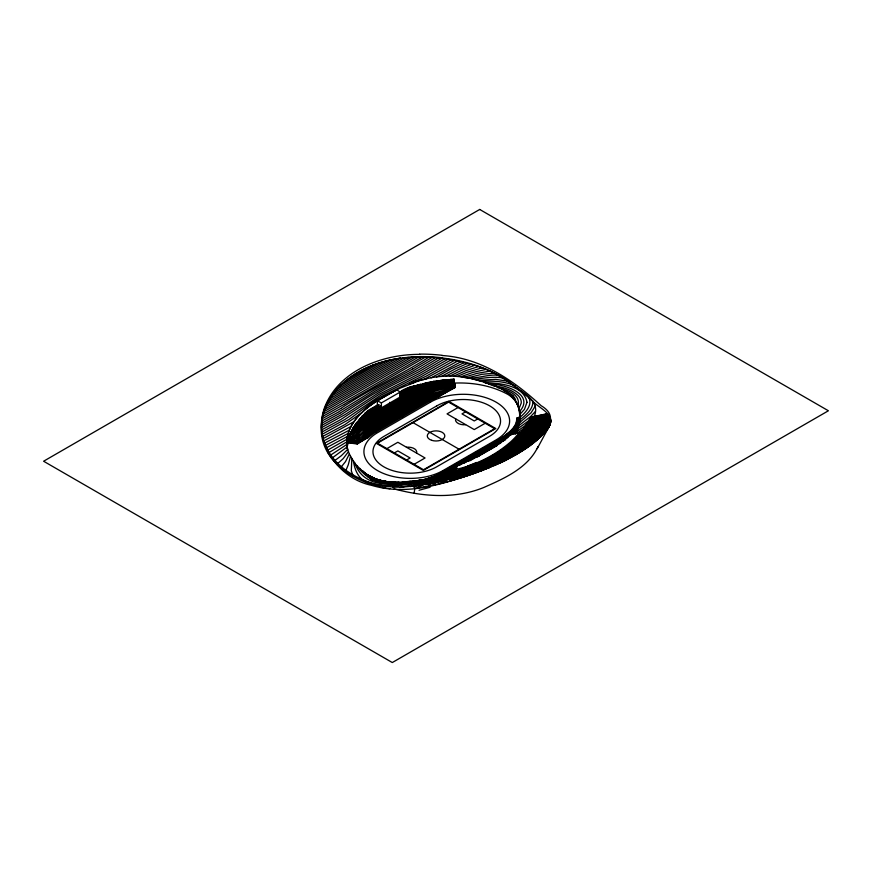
<?xml version="1.0" encoding="UTF-8"?>
<svg xmlns="http://www.w3.org/2000/svg" width="872" height="872" viewBox="0 0 872 872"><rect width="100%" height="100%" fill="white"/><g stroke="black" fill="none" stroke-linecap="round" stroke-linejoin="round"><path stroke-width="1.31" d="M413.873 487.285L413.873 483.557L452.982 472.308M351.83 458.498L351.318 470.782L353.116 476.134M405.992 481.682L415.475 481.115M484.233 382.361C509.128 388.498 529.555 405.502 515.777 432.839M519.723 420.337L520.202 416.925L516.682 418.2C517.063 424.206 512.736 429.013 508.518 432.697A49.312 15.347 -19.6 0 1 502.457 437.264L502.457 437.482A54.064 31.218 0 0 0 508.518 432.697M494.086 465.604C511.853 457.92 529.097 448.197 542.984 434.561C548.532 429.569 554.581 420.042 547.202 413.742L530.721 417.198C511.668 458.127 462.792 466.782 425.841 484.69M346.751 448.524L349.171 438.921M405.916 482.412L405.905 482.576A79.341 15.075 -2.5 0 0 407.802 482.532M414.135 493.356L414.81 488.255C446.431 483.84 477.289 473.878 506.054 460.089M345.465 471.523L348.266 464.809L350.511 456.209M526.982 402.275L524.432 409.393L519.658 414.68M330.75 397.381C306.573 431.4 333.627 477.475 371.483 485.312C411.595 497.345 452.808 480.832 490.271 467.207M450.028 379.451L453.93 379.026L454.748 387.757L435.902 398.068A48.276 27.871 0 0 0 429.122 401.327L376.115 431.923A48.276 27.871 0 0 0 370.469 435.847L357.335 444.001L348.855 442.889L349.585 435.172L355.961 423.563M534.089 416.87C541.708 399.354 519.69 391.681 509.858 382.078C489.792 368.431 466.095 360.67 442.071 357.978M323.774 409.698C337.083 370.873 381.598 354.239 419.639 354.359M323.774 412.162L327.382 403.311L332.45 394.972M518.164 404.761C520.53 393.708 505.422 389.435 497.28 387.506M456.699 465.626L455.086 469.605L455.086 473.409M393.948 488.843C423.16 496.735 455.13 499.176 483.72 487.513C504.278 478.445 528.094 468.002 538.089 446.475M535.288 406.058L531.103 412.772L518.6 423.454M537.196 448.699L549.425 425.918C555.486 414.451 539.55 408.379 533.272 401.785C514.153 384.737 492.996 368.584 467.228 363.559C433.798 354.315 396.335 353.411 364.518 368.802M530.165 418.375L530.721 417.198L526.743 426.212M380.127 399.038C361.597 409.677 339.219 430.463 349.367 453.952L345.486 461.637L340.505 467.861M529.871 418.974L520.998 432.872M519.08 422.549L516.845 426.855L511.722 432.229L504.267 437.472L437.472 476.025A4.327 2.496 0 0 1 436.621 476.417A51.383 29.67 0 0 1 426.757 479.785M519.113 424.304L517.87 426.691L512.649 432.185L505.084 437.493L438.256 476.068A5.428 3.139 0 0 1 437.177 476.548L429.711 479.11M549.425 425.918C539.168 441.668 522.11 451.5 505.891 460.078L499.176 463.348M353.018 428.359L350.359 433.221L357.476 425.209A63.765 36.82 0 0 1 365.139 419.857M535.354 411.519L530.808 416.347L517.935 426.332M331.556 396.193C345.879 375.472 370.066 363.646 394.351 359.231M348.462 451.631L343.23 458.596L336.657 464.504M519.145 408.347L521.26 402.995A24.481 14.137 0 0 0 518.262 395.615C511.406 389.108 501.782 386.885 492.691 385.577M516.638 432.152L516.551 432.272A102.275 31.828 -19.6 0 1 515.33 433.896C527.277 410.93 514.894 390.569 490.903 384.835C469.496 375.712 445.189 373.347 422.702 379.723M363.907 439.237L368.475 434.441A50.489 29.147 0 0 1 374.546 430.201L427.553 399.594A50.489 29.147 0 0 1 434.899 396.095L443.641 393.348L454.748 386.939M334.445 392.324C342.402 382.285 352.92 374.47 364.398 368.867M524.377 428.305L530.765 421.525L538.645 415.541M519.559 411.606C536.117 393.032 500.659 383.222 488.614 383.974M360.365 418.157L368.137 410.385L377.587 404.935M526.274 425.373L529.468 421.797L536.978 415.89M545.392 415.737L547.202 413.742M517.118 428.403L513.564 432.131L505.913 437.504L439.041 476.112A6.54 3.771 0 0 1 437.744 476.69L430.19 479.273M517.652 428.762L514.491 432.087L506.73 437.526L439.826 476.156A7.641 4.415 0 0 1 438.311 476.831L434.496 478.139M517.728 429.591L511.483 434.79M517.456 430.801L513.346 434.082M353.509 427.302L356.561 424.446A64.877 37.452 0 0 1 364.354 418.996L417.361 388.389A64.877 37.452 0 0 1 426.8 383.887L434.223 381.358L446.039 379.821M347.743 449.298L341.366 455.675L333.649 461.419M522.077 431.466L532.051 421.263L540.302 415.192M549.469 423.127L550.635 422.244M519.08 435.084L533.348 420.991L541.97 414.843M532.868 417.503L534.307 416.14M529.914 418.833L531.985 416.936M528.857 420.969L533.653 416.587M361.869 416.478L368.137 411.159L379.255 404.739M454.563 384.225L453.93 380.606M519.516 417.666C525.271 412.99 532.912 405.164 528.705 397.229M452.732 385.838L452.176 386.318M511.701 442.42L512.289 441.908M364.343 415.094L363.003 416.271A112.641 65.029 0 0 0 356.267 423.127M451.805 386.645L438.649 397.054M347.187 446.911L331.491 458.487M516.3 438.115L534.645 420.729L543.627 414.494M545.817 430.07L548.161 428.196M361.836 412.685L344.832 424.642L322.477 436.512M519.123 420.566C525.064 415.584 533.435 409.731 532.847 401.044M543.365 432.534L547.442 429.286M546.439 430.605L540.793 435.084M545.262 432.054L539.027 436.959M543.627 433.864L536.345 439.51M368.137 411.573L359.177 419.53L381.228 406.625M549.698 425.46C527.593 444.033 503.34 460.165 476.254 470.564M549.262 426.31C529.195 442.987 507.559 458.007 483.241 467.839M548.826 427.16C531.201 441.635 512.583 455.151 491.601 464.384M541.381 436.131L531.146 443.793M516.006 432.163L527.08 424.315M550.036 424.686C526.525 444.644 500.365 461.452 471.371 472.341M512.889 441.341L535.931 420.457L545.294 414.146M542.417 432.774L518.044 450.508L499.82 460.721M539.779 435.368L518.786 450.464L502.185 459.904M535.419 439.717L537.948 437.788M538.013 439.226L514.6 455.01L487.415 468.449M517.063 429.22L529.925 419.879M549.447 423.138C523.244 445.854 493.247 463.61 460.678 475.632M550.592 422.778C524.17 445.592 494.064 463.61 461.266 475.698M550.406 423.411C525.271 444.873 497.084 462.542 465.964 474.019M550.221 424.054C525.369 445.352 497.313 462.629 466.564 474.074M550.733 421.187L524.922 441.254A36.777 21.233 0 0 1 521.434 443.75C500.637 459.217 476.145 468.275 452.557 478.499M550.69 421.71C522.808 445.93 490.751 464.525 456.078 477.289M531.408 442.649L533.326 441.254M528.345 445.374L530.329 443.924M517.706 432.785L525.838 427.258M509.422 444.339C523.015 435.368 532.966 422.015 546.951 413.797M537.261 437.831L519.516 450.41L502.806 459.936M550.537 419.312C519.461 447.009 482.532 466.335 443.793 481.061M550.592 419.77C520.573 446.202 485.497 465.713 447.968 479.437M550.657 420.228C521.02 446.279 486.456 465.55 449.472 479.12M550.723 420.696C521.729 446.083 488.08 465.103 451.947 478.412M514.295 434.005L516.333 432.577A105.806 61.084 0 0 1 515.625 433.809M523.069 430.953L519.44 433.417M346.871 444.458L329.703 455.696M549.96 417.623L519.113 441.875L502.25 452.939L480.81 464.002L438.681 482.042M550.112 418.048L520.017 441.679L503.079 452.83L481.42 464.035L440.055 481.736M550.265 418.462C518.873 446.431 481.736 466.367 442.409 480.897M550.406 418.876C519.2 446.769 482.118 466.313 443.107 480.973M520.257 450.355L523.527 448.154M530.634 445.123L515.254 455.021M414.538 486.718L434.997 477.932M417.459 487.96L418.07 487.557M353.923 421.677L322.945 438.758M411.857 357.062L325.757 406.766M415.454 356.91L324.82 409.251M418.963 356.833L323.948 411.693M404.237 357.694L328.275 401.556M422.331 356.877L420.271 358.174M425.667 356.964L348.909 401.414M528.258 422.015L535.321 416.238M547.899 414.483C530.743 425.678 517.379 442.235 498.882 451.838M548.161 414.876C529.511 427.749 514.142 445.559 493.181 455.435C472.428 467.534 448.84 473.714 427.585 484.483M548.423 415.268C530.078 428.065 514.72 445.418 494.119 455.271C473.256 467.545 449.451 473.66 428.141 484.723M548.684 415.661C530.623 428.37 515.298 445.276 495.056 455.097C474.324 467.327 450.715 473.561 429.471 484.461M548.946 416.053L540.76 421.895L517.924 440.894L498.893 453.386L478.368 463.86L431.749 483.622M549.207 416.445L518.884 440.654L499.732 453.277L478.979 463.893L433.373 483.415M549.458 416.838L519.832 440.415L500.572 453.157L479.589 463.937L443.15 479.011L433.918 483.6M549.72 417.23L520.78 440.175L501.411 453.048L480.2 463.969L437.014 482.292M420.26 358.174L347.514 400.313M400.161 358.207L329.867 398.809M391.277 359.755L333.987 392.847M504.964 447.718C520.758 438.453 532.094 423.541 547.551 414.091M408.118 357.324L326.924 404.205M341.028 408.325C369.183 389.304 400.27 375.309 428.915 357.139M418.026 485.857L424.599 482.325L440.197 476.33M418.233 486.347L425.307 482.456L444.633 474.978M419.552 486.14L429.307 481.17L449.178 473.572M420.642 486.086L430.016 481.279L454.486 471.807M428.599 486.096L429.787 485.41M344.222 404.325L348.637 401.567M346.773 441.908L328.166 453.037M395.877 358.883L331.742 395.91M337.867 412.358L373.619 390.275A553.36 319.479 0 0 1 388.258 382.11L412.62 369.085M339.862 413.295L375.102 391.223A459.053 265.034 0 0 1 389.479 383.233L413.448 370.655L435.313 357.651M432.806 485.257L434.605 484.134M434.223 484.941L435.324 484.265M386.231 360.932L336.799 389.49M432.141 357.357L412.652 369.063M515.962 452.95L519.407 450.835M380.475 362.556L340.211 385.805M373.303 365.041L365.553 369.673A26.912 15.533 0 0 1 364.801 370.11L345.138 381.304M438.474 357.989L418.527 369.87L390.689 384.367A387.659 223.81 0 0 0 381.663 389.272A364.932 210.697 0 0 0 366.6 398.221L340.832 414.898L321.757 425.383M498.326 452.165L498.871 451.849M440.066 483.579L441.428 482.826M441.548 483.23L444.11 481.802M383.277 397.12L400.128 388.171L418.811 380.846M377.358 405.774L377.358 400.848L396.618 389.719L400.183 392.051L400.183 399.441M400.401 391.757C402.21 389.348 414.385 385.326 415.061 385.773L400.03 394.449M377.358 400.848L381.391 402.908L400.183 392.051M378.143 404.979L364.779 413.492L378.546 405.535M399.616 392.574L411.224 386.678L399.474 393.457M399.616 392.989L406.483 389.021L418.189 384.759M380.443 405.763L362.011 416.402L376.115 431.923L373.75 430.572M399.67 395.975L420.577 384.16L406.483 389.435M365.139 419.857L418.146 389.25A63.776 36.82 0 0 1 427.422 384.825L438.289 381.402L448.731 379.571M441.352 376.464L455.391 368.812L467.228 363.559M452.001 386.47L454.748 384.879M454.748 385.707L449.015 389.021L433.024 393.272A53.802 31.065 0 0 0 425.198 397.011L372.191 427.618A53.802 31.065 0 0 0 365.728 432.131L357.335 441.679L348.855 437.341M363.722 439.488L357.335 443.172L348.855 442.06M454.748 387.342L441.396 395.049L435.52 397.033A49.377 28.503 0 0 0 428.337 400.466L375.331 431.062A49.377 28.503 0 0 0 369.39 435.215L366.033 438.529L357.335 443.586L348.855 442.475M386.906 448.611L397.861 442.278L425.056 457.985L414.091 464.307M458.018 407.551L447.053 413.884L474.248 429.58L485.203 423.247M394.373 452.928L397.861 450.911L410.113 457.985L406.625 459.991M465.485 411.867L461.997 413.884L474.248 420.958L477.736 418.942M437.482 477.267L435.128 475.905L502.207 437.417L507.929 437.559M456.983 466.749L440.611 476.199A8.753 5.047 0 0 1 438.867 476.973L435.193 478.227M459.315 465.397L507.548 437.548M456.59 467.457L441.385 476.243A9.854 5.69 0 0 1 439.433 477.115M463.61 463.413L504.953 439.543M443.347 475.611L456.209 468.177M467.893 461.43L505.771 439.564M444.12 475.643L456.983 468.22M469.845 460.798L500.877 442.878M444.546 475.905L455.969 469.3M476.537 457.429L478.815 456.111M479.96 455.446L497.116 445.548M447.183 474.869L455.293 470.182M449.963 473.758L455.805 470.379M452.873 472.57L455.228 471.207M436.556 376.977L450.966 368.845L463.926 362.73M346.914 439.259L326.956 450.53M441.613 358.392L419.247 371.559L391.91 385.489A331.829 191.578 0 0 0 378.077 393.108L345.399 414.374L321.637 427.618M444.753 358.85L419.955 373.238L379.56 394.057L340.658 419.628L321.735 429.831M445.712 376.181L458.836 369.357L470.706 364.54M413.949 483.927L415.563 483.012M414.047 484.374L418.658 482.227M414.146 484.81L421.808 481.388M414.233 485.257L425.285 480.505M414.331 485.704L428.904 479.578M414.429 486.151L432.392 478.575M431.095 377.816L460.612 361.891M443.085 482.837L444.938 481.802M446.268 481.998L447.401 481.399M350.882 426.528L323.479 441.036M347.361 400.412L323.37 414.026M322.869 416.336L343.993 404.445M322.357 418.658L340.723 408.499M325.856 448.066L347.329 436.458M508.103 457.429L510.447 456.165M447.892 359.34L420.664 374.916L381.053 395.005L344.691 419.628L321.866 432.054M451.042 359.907L421.372 376.595L382.536 395.953A209.313 120.848 0 0 0 369.466 404.412L348.735 419.639L322.15 434.278M322.062 420.914L337.54 412.532M321.91 423.149L339.731 413.372M449.788 376.094L462.52 369.848L474.194 365.542M324.94 445.679L348.07 433.471M349.203 430.212L324.155 443.336M512.431 455.108L511.613 455.533M449.603 481.093L451.271 480.232M451.358 480.603L453.854 479.36M453.113 480.101L456.765 478.347M396.629 389.871C374.655 401.458 343.415 418.451 347.329 447.783M423.857 379.44L457.397 361.193M454.192 360.507L425.983 376.279L409.132 384.28M453.647 376.159L465.79 370.687L477.932 366.741M457.331 376.377L466.771 372.377L481.682 367.94M476.504 463.446L425.111 484.527M492.157 464.438L498.719 461.244M492.724 464.493L499.536 461.179M451.031 478.848L450.159 479.175M454.977 479.567L457.408 478.412M457.07 478.946L459.511 477.802M459.173 478.314L462.912 476.603M425.612 480.941L430.921 478.499M501.901 460.056L500.681 460.634M424.37 484.363L460.274 469.79M467.021 467.327L443.924 475.218M456.656 477.376L459.653 476.014M461.419 477.627L464.765 476.123M482.118 468.34L476.886 470.597M463.893 476.842L468.286 474.902M483.818 467.883L491.219 464.569M485.344 468.765L476.461 472.624M493.28 465.485L481.072 470.935M368.649 437.461L357.335 441.941L348.855 440.829M461.844 475.774L465.081 474.357M466.498 476.014L469.975 474.488M469.474 475.033L475.066 472.613M414.167 483.72L407.006 485.911A104.095 60.103 0 0 1 399.725 487.579M477.518 470.629L481.082 469.071M467.163 474.128L470.466 472.689M471.992 472.384L475.665 470.804M472.766 473.921L480.058 470.76M435.346 475.774L439.357 473.703M460.885 376.748L472.918 372.42L485.878 369.445M420.685 480.134L409.295 483.971L392.607 486.892M425.808 479.371L416.064 483.241M411.878 387.648L413.143 387.168A112.848 65.149 0 0 1 426.582 382.764L434.202 381.347L433.417 381.522A104.793 60.495 0 0 0 416.794 386.274M440.371 477.344L434.932 475.992L425.383 479.251L416.707 480.875M411.094 383.495L414.909 382.11M415.497 480.81C403.267 484.788 389.806 486.849 377.14 484.69M450.846 479.229L451.456 479.022M464.329 377.249L476.624 373.467L490.151 371.069M410.429 486.598L414.898 485.29M437.711 482.401L438.42 482.172M443.325 475.382L433.766 478.183M418.724 380.868L426.909 378.688M414.571 487.077L413.873 483.557L428.217 480.995M433.853 478.161L422.277 481.311M519.374 421.536L516.333 422.375L519.374 422.669M467.741 377.816L481.878 374.339L494.533 373.107M462.138 376.878C474.281 380.683 486.325 373.739 498.762 375.309M455.086 469.605C475.502 465.201 494.86 455.631 510.6 441.908A118.625 68.485 0 0 0 519.058 432.785L519.058 436.589M425.776 382.961L426.495 382.808L425.852 383.07A65.989 38.096 0 0 0 416.576 387.528L363.57 418.135A65.989 38.096 0 0 0 356.288 423.127M434.812 477.802L442.507 476.232M404.782 481.845C398.875 483.164 392.749 483.382 386.721 482.968C368.845 483.11 356.888 468.482 349.367 453.952M410.254 481.42C390.743 486.587 362.294 486.75 355.1 463.163M418.233 480.853L425.841 479.426L435.499 476.134A2.115 1.221 0 0 0 435.913 475.949L502.621 437.428C509.477 432.926 518.055 426.964 517.783 417.775L520.202 417.753M423.705 480.091L436.055 476.276A3.216 1.853 0 0 0 436.698 475.992L503.449 437.45C510.458 432.85 519.178 426.735 518.894 417.35L520.202 417.339M434.627 477.845L418.506 480.461M518.546 426.593L513.761 427.345L517.587 428.272M398.09 358.501L400.292 358.196M398.984 482.096C383.353 484.2 366.251 479.175 357.084 465.55M426.484 479.284C404.325 482.674 376.475 486.881 359.58 468.199M474.444 379.396C484.069 378.034 493.901 376.268 503.591 378.045M477.823 380.323L495.808 379.364L508.79 381.369M519.058 432.785L511.701 433.689A214.381 123.77 0 0 1 456.721 465.637M451.772 386.492L441.319 388.389L431.782 391.397A56.026 32.34 0 0 0 423.629 395.288L370.622 425.896A56.015 32.34 0 0 0 363.886 430.594L359.101 435.553L355.885 440.938L348.855 440.011M402.515 357.978L419.639 356.822M451.783 380.127L439.444 382.219L428.043 385.762A62.664 36.177 0 0 0 418.931 390.111L365.924 420.718A62.664 36.177 0 0 0 358.392 425.983L353.683 430.724L348.855 437.548M448.633 379.941L454.072 379.898L452.012 380.094M448.633 380.356L453.93 379.778L454.41 381.99L441.341 383.985L429.286 387.637A60.451 34.902 0 0 0 420.5 391.833L367.493 422.44A60.451 34.902 0 0 0 360.223 427.52L355.057 432.872L351.569 438.725L348.855 438.365M448.633 380.759L453.93 380.192M454.247 380.944L440.938 382.982L428.664 386.699A61.552 35.534 0 0 0 419.715 390.972L366.709 421.579A61.552 35.534 0 0 0 359.308 426.746L354.043 432.196L350.479 438.169L348.855 437.962M454.585 383.026L441.744 384.988L429.918 388.574A59.34 34.259 0 0 0 421.285 392.705L368.278 423.302A59.34 34.259 0 0 0 361.139 428.283C355.787 430.594 354.904 440.938 348.855 438.78M454.737 384.072L442.148 386.002L430.539 389.522A58.239 33.627 0 0 0 422.07 393.566L369.063 424.163A58.239 33.616 0 0 0 362.054 429.057C356.397 431.596 356.005 442.322 348.855 439.194M402.755 481.998L410.331 481.409M408.401 481.769L415.704 481.333M412.183 481.769L415.933 481.551M516.66 431.967L508.965 432.381L511.537 433.395M454.138 383.113C472.526 382.23 491.655 385.544 507.918 394.417A37.518 21.658 0 0 1 513.325 398.7M392.64 482.085C381.849 482.085 370.524 479.011 362.741 471.142M481.29 381.402C492.702 380.781 504.626 381.097 515.188 385.925M484.799 382.557L485.41 382.546C499.057 383.342 523.68 384.726 526.982 402.265M323.817 409.709A111.954 76.976 3.3 0 0 321.332 425.209C318.781 460.765 354.305 482.456 384.955 487.557M516.682 418.2L520.202 418.157M395.79 482.183C383.745 482.347 371.134 479.251 362.24 470.717L372.475 480.243L364.518 472.646L376.355 481.464L366.938 474.466L380.323 482.434L369.466 476.101L384.454 483.175L372.224 477.584L388.759 483.688L375.233 478.892L393.25 483.993L378.557 480.014L397.905 484.08L382.23 480.919L394.526 482.772L386.296 481.595M470.597 455.675L479.338 456.143M435.128 475.905L442.202 476.286M389.86 488.68L381.871 487.437M442.071 355.514C480.777 357.891 513.466 380.236 541.098 405.665C568.533 421.885 528.236 443.761 515.483 452.535C479.742 471.087 440.305 485.126 399.834 487.175C365.477 487.513 323.806 466.389 321.419 428.359M348.855 439.597C356.844 443.848 357.117 432.599 362.97 429.831A57.127 32.983 0 0 1 369.848 425.024L422.855 394.427A57.127 32.983 0 0 1 431.16 390.46L441.886 387.157L453.396 385.25L454.748 384.476L453.93 381.424M348.855 440.425L356.964 441.483L360.114 436.229L364.801 431.368A54.914 31.708 0 0 1 371.407 426.757L424.413 396.15A54.914 31.708 0 0 1 432.403 392.335C439.532 388.825 448.066 389.501 454.748 385.293L453.93 381.838M348.855 441.243L357.335 442.355L359.994 440.829L366.643 432.904A52.702 30.422 0 0 1 372.976 428.479L425.983 397.872A52.702 30.422 0 0 1 433.646 394.209L447.271 390.394L454.748 386.111L453.93 382.655M348.855 441.657L357.335 442.769L361.76 440.207L367.559 433.678A51.59 29.79 0 0 1 373.761 429.34L426.768 398.733A51.59 29.79 0 0 1 434.267 395.158L445.603 391.811L454.748 386.525L453.93 379.026M373.488 484.134L375.418 484.472M384.541 481.3L376.966 479.513L367.472 474.815M371.603 483.557L363.733 480.734C357.193 476.079 354.588 468.656 353.345 460.808M471.12 378.535L479.927 380.944M503.504 390.471C508.3 392.313 514.077 394.896 515.755 400.183M427.378 480.014L425.383 479.251L425.95 479.982M502.207 437.624L504.398 438.769M426.92 400.063L429.122 401.327L414.854 385.631M400.39 415.345L402.613 416.631L389.631 402.341M413.034 422.637L459.075 449.222M470.597 455.871L472.907 457.211M367.897 476.733L368.78 477.246M511.951 395.19L513.499 396.509M434.932 475.992L436.741 477.769M513.325 398.7C518.35 403.725 519.919 411.159 519.69 418.037M454.497 386.808L454.748 387.757M413.873 483.557L414.483 486.38M381.391 402.908L381.391 410.298M357.335 441.679L357.335 444.001M406.472 447.249A8.622 4.981 0 0 1 416.631 452.982M465.583 424.719A8.622 4.981 0 0 1 455.664 418.854M419.563 354.141A111.943 68.103 10.4 0 1 442.071 355.296M321.332 427.672A111.954 76.976 3.3 0 1 323.817 412.173M419.563 356.604A111.943 68.103 10.4 0 1 442.071 357.76M348.615 442.856A95.8 55.307 0 0 1 349.018 441.744M360.169 423.825A102.94 51.306 -19.4 0 1 364.801 418.734M413.219 382.034A103.583 40.199 -1.8 0 1 421.274 379.909M434.311 476.199A52.342 30.226 0 0 1 427.585 478.499M517.554 430.615A81.914 29.746 -22.9 0 1 517.205 431.226M455.119 471.643A102.689 29.474 -17.8 0 1 449.821 473.812M519.352 438.387A149.504 81.347 5.1 0 1 515.08 442.889M525.162 433.548A141.722 72.768 0.2 0 1 521.652 438.605M483.23 453.233A110.297 40.461 -12.2 0 1 477.431 455.914M507.155 453.603A106.221 48.767 -7.4 0 1 500.506 458.389M430.125 487.241A195.055 31.85 -14.3 0 1 419.04 490.26M461.288 470.313A151.663 58.293 -11.5 0 1 454.846 472.559M468.188 466.28A140.784 52.483 -11.8 0 1 459.882 469.376M476.439 462.465A125.372 48.123 -11.5 0 1 467.752 466.008M489.454 460.198A116.957 45.922 -11.2 0 1 481.006 464.318M497.411 444.775A120.085 42.586 -13.9 0 1 488.789 449.898M503.482 440.295A143.924 65.88 -5.7 0 1 498.893 443.401M348.538 442.442A97.479 56.277 0 0 1 348.953 441.319M348.538 442.028A97.479 56.277 0 0 1 348.953 440.905M348.538 441.613A97.479 56.277 0 0 1 348.953 440.502M407.911 482.565A81.739 47.186 0 0 1 407.071 482.532M348.538 441.21A97.479 56.277 0 0 1 348.953 440.088M348.538 440.796A97.479 56.277 0 0 1 348.953 439.673M348.538 440.382A97.479 56.277 0 0 1 348.953 439.27M348.538 439.978A97.479 56.277 0 0 1 348.953 438.856M517.314 430.779A112.63 65.029 0 0 1 516.213 432.992M348.538 439.564A97.479 56.277 0 0 1 348.953 438.442M442.169 476.276A10.965 6.333 0 0 1 441.668 476.548M348.538 439.15A97.479 56.277 0 0 1 350.718 434.169M348.538 438.747A97.479 56.277 0 0 1 350.718 433.766M348.538 438.333A97.479 56.277 0 0 1 351.623 431.716M354.01 428.043A97.479 56.277 0 0 1 354.566 427.28M435.248 382.328A97.479 56.277 0 0 1 448.568 380.17M348.538 437.918A97.479 56.277 0 0 1 356.365 424.62M453.702 472.777A110.581 63.841 0 0 1 449.963 473.769M428.119 383.571A97.479 56.277 0 0 1 448.568 379.756M348.538 437.515A97.479 56.277 0 0 1 356.365 424.206M456.034 471.698A109.283 63.089 0 0 1 452.895 472.591M421.721 385.01A96.77 55.873 0 0 1 445.984 379.68M352.92 428.326A104.793 60.495 0 0 1 359.776 420.173M353.204 427.509A105.556 60.942 0 0 1 361.313 418.277M479.709 209.454L43.6 461.233L392.291 662.546L828.4 410.767L479.709 209.454M430.495 402.123L377.489 432.719A46.336 26.749 0 0 0 377.489 470.553A46.336 26.749 0 0 0 443.02 470.553L496.026 439.957A46.336 26.749 0 0 0 496.026 402.123A46.336 26.749 0 0 0 430.495 402.123M436.894 405.818L383.887 436.414A37.289 21.527 0 0 0 383.887 466.858A37.289 21.527 0 0 0 436.621 466.858L489.628 436.262A37.289 21.527 0 0 0 489.628 405.818A37.289 21.527 0 0 0 436.894 405.818M448.84 401.436L376.301 443.314L423.269 470.422L495.808 428.544L448.84 401.436M448.59 402.112L377.478 443.172L423.52 469.757L494.631 428.697L448.59 402.112M431.673 440.316A8.764 5.058 0 0 0 444.818 435.935A8.764 5.058 0 0 0 431.673 431.553A8.764 5.058 0 0 0 431.673 440.316"/></g></svg>
